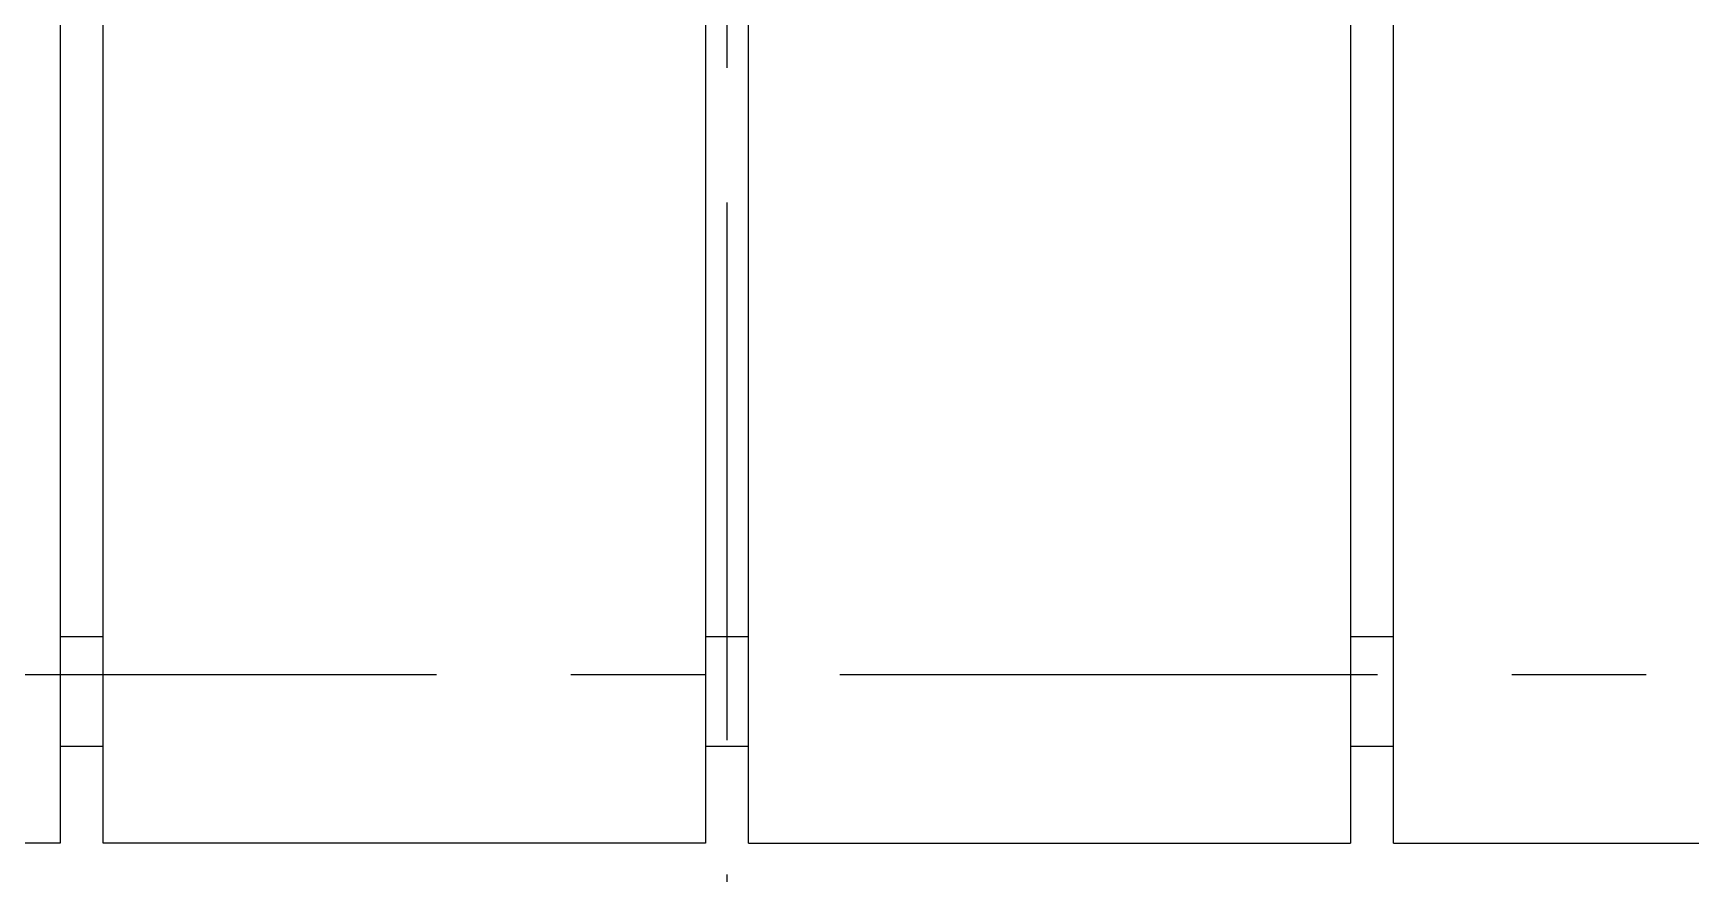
# Model space of a CAD drawing. Header units: millimetres. Extents: x 2519235 to 7246330, y 25937 to 201821.
# Drawn here: x 2738332 to 2742185, y 133989 to 135943 of the extents above; entities that cross this region are included whole.
import ezdxf
from ezdxf.enums import TextEntityAlignment as Align

# ---------------------------------------------------------------- set-up
doc = ezdxf.new("R2010")
doc.units = ezdxf.units.MM
doc.linetypes.add('TA_GL_005.00000', pattern=[13.75, 5, -1.25, 1.25, -1.25, 5])
for name, color, linetype in [('000 - 0_SYM_DWG_GRID-BUBBLE_MAIN_COLOR_1', 7, 'Continuous'), ('000 - 0_SYM_DWG_GRIDLINE_MAIN_COLOR_251', 7, 'Continuous'), ('000 - EXISTING_CANOPY_MAIN_COLOR_1', 7, 'Continuous')]:
    doc.layers.add(name, color=color, linetype=linetype)
doc.styles.add('Arial', font='arial.ttf', dxfattribs={"height": 300})
doc.styles.add('TA', font='', dxfattribs={"height": 4.5})
doc.styles.get('TA').set_extended_font_data('Cordia New')

# ---------------------------------------------------------------- blocks, each defined once
blk = doc.blocks.new('A$C53fc0519')
at = {"layer": '000 - EXISTING_CANOPY_MAIN_COLOR_1', "color": 7}
for p, q in [((22150.2, -13400), (22150.2, -15750)), ((23650.2, -13400), (23650.2, -15750)), ((25150.2, -13400), (25150.2, -15750)), ((22250.2, -15750), (22250.2, -13422.1)), ((23750.2, -15750), (23750.2, -13422.1)), ((25250.2, -15750), (25250.2, -13422.1)), ((22250.2, -15270.4), (22150.2, -15270.4)), ((22250.2, -15270.4), (22150.2, -15270.4)), ((23750.2, -15270.4), (23650.2, -15270.4)), ((23750.2, -15270.4), (23650.2, -15270.4)), ((25250.2, -15270.4), (25150.2, -15270.4)), ((25250.2, -15270.4), (25150.2, -15270.4)), ((22250.2, -15525), (22150.2, -15525)), ((23750.2, -15525), (23650.2, -15525)), ((25250.2, -15525), (25150.2, -15525)), ((22150.2, -15750), (20750.2, -15750)), ((23650.2, -15750), (22250.2, -15750)), ((23750.2, -15750), (25150.2, -15750)), ((25250.2, -15750), (26650.2, -15750))]:
    blk.add_line(p, q, dxfattribs=at)
blk = doc.blocks.new('*U1938')
at = {"layer": '000 - 0_SYM_DWG_GRIDLINE_MAIN_COLOR_251', "color": 7, "linetype": 'ByBlock', "ltscale": 5}
blk.add_line((20, 0), (-357, 0), dxfattribs=at)
at = {"color": 7, "style": 'TA', "flags": 1}
blk.add_attdef('LOCATION', (6, -6), '', height=4.5, rotation=270, dxfattribs=at)
at = {"layer": '000 - 0_SYM_DWG_GRID-BUBBLE_MAIN_COLOR_1', "color": 7, "style": 'Arial'}
blk.add_attdef('GRID-HEAD', text='', height=4, rotation=270, dxfattribs=at).set_placement((54, 0), align=Align.MIDDLE_CENTER)
blk = doc.blocks.new('*U1096')
at = {"layer": '000 - 0_SYM_DWG_GRIDLINE_MAIN_COLOR_251', "color": 7, "linetype": 'ByBlock', "ltscale": 5}
blk.add_line((2, 0), (-866, 0), dxfattribs=at)
at = {"color": 7, "style": 'TA', "flags": 1}
blk.add_attdef('LOCATION', (6, -6), '', height=4.5, rotation=270, dxfattribs=at)
at = {"layer": '000 - 0_SYM_DWG_GRID-BUBBLE_MAIN_COLOR_1', "color": 7, "style": 'Arial'}
blk.add_attdef('GRID-HEAD', text='', height=4, rotation=180, dxfattribs=at).set_placement((22, 0), align=Align.MIDDLE_CENTER)
blk = doc.blocks.new('W-1-PP17-ENT1_REV02_20260415-161303_PP17_ENT1_MAIN_DIMS_PL')
at = {"layer": '000 - 0_SYM_DWG_GRIDLINE_MAIN_COLOR_251', "color": 7, "linetype": 'TA_GL_005.00000'}
for name, p, xscale, yscale, zscale, rotation in [('*U1938', (5400, 0), 50.00000000000004, 50.00000000000004, 50.00000000000004, 90), ('*U1096', (-18300, -15410), 50, 50, 50, 180)]:
    blk.add_blockref(name, p, dxfattribs=dict(at, xscale=xscale, yscale=yscale, zscale=zscale, rotation=rotation))
blk = doc.blocks.new('A$C6d15e31b')
at = {"color": 7}
blk.add_blockref('W-1-PP17-ENT1_REV02_20260415-161303_PP17_ENT1_MAIN_DIMS_PL', (0, 0), dxfattribs=at)
at = {"layer": '000 - EXISTING_CANOPY_MAIN_COLOR_1', "color": 7}
blk.add_blockref('A$C53fc0519', (-18300, -52.1), dxfattribs=at)

msp = doc.modelspace()

# ---------------------------------------------------------------- block references
at = {"color": 7}
msp.add_blockref('A$C6d15e31b', (2734544.161, 149862.194), dxfattribs=at)

doc.saveas('drawing.dxf')
